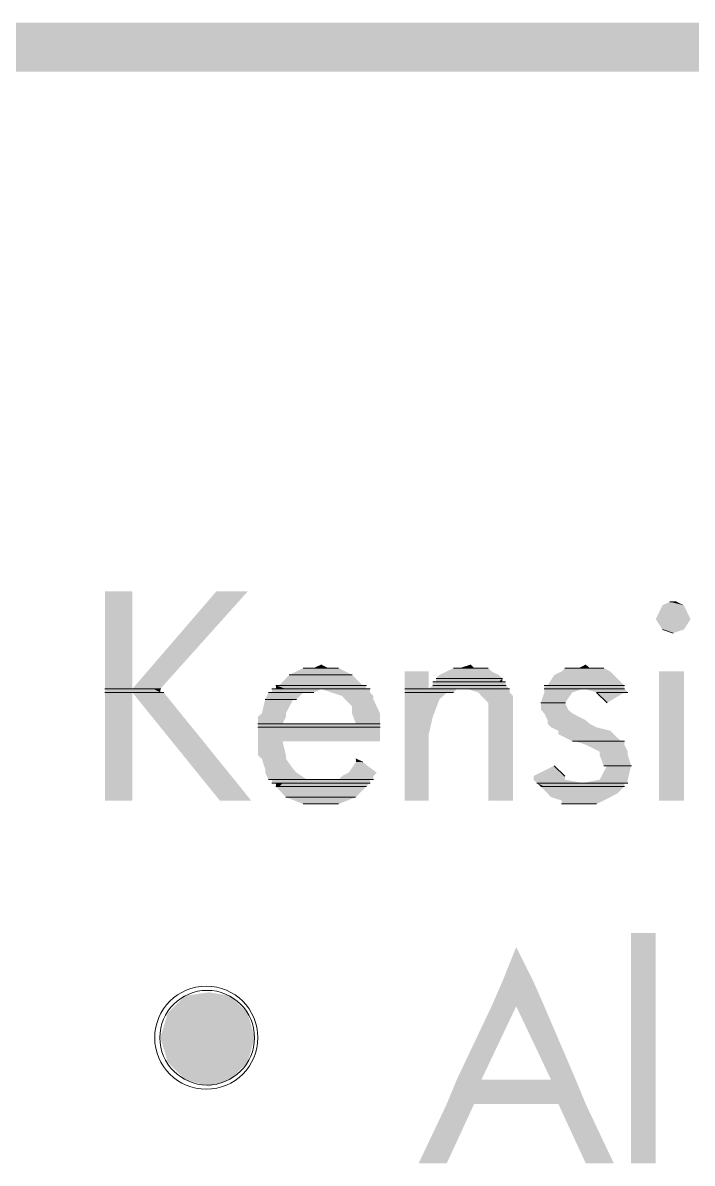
# Model space of a CAD drawing. Header units: inches. Extents: x 0.9 to 46, y 0.8 to 32.4.
# Drawn here: x 44.48 to 44.8, y 25.076 to 25.621 of the extents above; entities that cross this region are included whole.
import ezdxf

# ---------------------------------------------------------------- set-up
doc = ezdxf.new("R2010")
doc.units = ezdxf.units.IN
doc.header["$MEASUREMENT"] = 0
doc.layers.add('PDF_Geometry', color=7, linetype='Continuous')
doc.layers.add('PDF_Solid Fills', color=7, linetype='Continuous')

msp = doc.modelspace()

# ---------------------------------------------------------------- linework, layer by layer
at = {"layer": 'PDF_Geometry', "lineweight": 20}
for points in [[(44.79082, 25.34452), (44.78923, 25.34452), (44.79242, 25.34452)], [(44.78572, 25.33121), (44.79082, 25.32956), (44.79082, 25.32956)], [(44.60736, 25.30955), (44.63736, 25.30955)], [(44.60736, 25.30955), (44.63736, 25.30955)], [(44.61917, 25.31287), (44.61406, 25.31287), (44.62906, 25.31287)], [(44.61406, 25.31287), (44.63073, 25.31287)], [(44.61406, 25.31287), (44.63098, 25.31287)], [(44.61917, 25.31287), (44.62906, 25.31287)], [(44.68904, 25.31287), (44.68585, 25.31287), (44.70244, 25.31287)], [(44.68904, 25.31287), (44.70244, 25.31287)], [(44.74073, 25.31287), (44.73913, 25.31287), (44.75764, 25.31287)], [(44.74584, 25.31287), (44.74073, 25.31287), (44.75573, 25.31287)], [(44.74073, 25.31287), (44.75764, 25.31287)], [(44.74584, 25.31287), (44.75573, 25.31287)], [(44.60258, 25.30454), (44.60098, 25.30454), (44.64406, 25.30454)], [(44.60098, 25.30454), (44.64432, 25.30454)], [(44.60098, 25.30454), (44.64432, 25.30454)], [(44.60258, 25.30454), (44.64406, 25.30454)], [(44.67756, 25.3062), (44.67596, 25.3062), (44.70244, 25.3062)], [(44.67596, 25.30454), (44.69929, 25.30454)], [(44.67596, 25.30454), (44.70085, 25.30454), (44.69925, 25.30454)], [(44.67596, 25.30454), (44.69762, 25.30454)], [(44.67596, 25.30454), (44.69925, 25.30454), (44.69766, 25.30454)], [(44.67596, 25.30454), (44.69762, 25.30454)], [(44.67596, 25.30454), (44.69762, 25.30454)], [(44.67596, 25.30454), (44.69597, 25.30454)], [(44.67596, 25.30454), (44.69766, 25.30454), (44.69574, 25.30454)], [(44.67596, 25.30454), (44.69597, 25.30454)], [(44.67596, 25.30454), (44.69597, 25.30454)], [(44.67596, 25.30454), (44.6943, 25.30454)], [(44.67596, 25.30454), (44.69574, 25.30454), (44.69415, 25.30454)], [(44.67756, 25.30786), (44.70923, 25.30786)], [(44.67756, 25.30786), (44.70923, 25.30786)], [(44.67756, 25.3062), (44.70589, 25.3062)], [(44.67756, 25.3062), (44.70755, 25.3062), (44.70595, 25.3062)], [(44.67756, 25.3062), (44.70589, 25.3062)], [(44.67756, 25.3062), (44.70589, 25.3062)], [(44.67756, 25.3062), (44.70256, 25.3062)], [(44.67756, 25.3062), (44.70595, 25.3062), (44.70244, 25.3062)], [(44.67756, 25.3062), (44.70256, 25.3062)], [(44.69574, 25.30454), (44.69415, 25.30454), (44.71074, 25.30454)], [(44.69766, 25.30454), (44.69574, 25.30454), (44.71074, 25.30454)], [(44.69574, 25.30454), (44.71074, 25.30454)], [(44.69574, 25.30454), (44.71074, 25.30454)], [(44.69574, 25.30454), (44.71074, 25.30454)], [(44.69925, 25.30454), (44.69766, 25.30454), (44.71074, 25.30454)], [(44.69766, 25.30454), (44.71099, 25.30454)], [(44.69766, 25.30454), (44.71099, 25.30454)], [(44.69766, 25.30454), (44.71099, 25.30454)], [(44.70085, 25.30454), (44.69925, 25.30454), (44.71074, 25.30454)], [(44.69925, 25.30454), (44.71092, 25.30454)], [(44.70085, 25.30454), (44.71084, 25.30454)], [(44.70595, 25.3062), (44.70244, 25.3062), (44.71074, 25.3062)], [(44.70244, 25.3062), (44.71077, 25.3062)], [(44.70244, 25.3062), (44.71077, 25.3062)], [(44.70755, 25.3062), (44.70595, 25.3062), (44.70915, 25.3062)], [(44.70595, 25.3062), (44.70929, 25.3062)], [(44.70595, 25.3062), (44.70929, 25.3062)], [(44.70595, 25.3062), (44.71074, 25.3062)], [(44.70755, 25.3062), (44.70922, 25.3062)], [(44.72925, 25.30454), (44.73259, 25.30454)], [(44.73084, 25.30454), (44.72925, 25.30454), (44.76753, 25.30454)], [(44.72925, 25.30454), (44.76753, 25.30454)], [(44.72925, 25.30454), (44.76758, 25.30454)], [(44.73084, 25.30454), (44.76751, 25.30454)], [(44.51931, 25.30288), (44.54597, 25.30288)], [(44.51931, 25.30288), (44.54579, 25.30288)], [(44.51931, 25.30288), (44.54431, 25.30288)], [(44.51931, 25.30288), (44.54579, 25.30288), (44.54419, 25.30288)], [(44.51931, 25.30288), (44.54264, 25.30288)], [(44.51931, 25.30288), (44.54419, 25.30288), (44.5426, 25.30288)], [(44.51931, 25.30119), (44.53264, 25.30119)], [(44.51931, 25.30119), (44.53589, 25.30119), (44.53239, 25.30119)], [(44.53239, 25.30288), (44.54571, 25.30288)], [(44.53589, 25.30119), (44.53239, 25.30119), (44.54738, 25.30119)], [(44.53589, 25.30119), (44.54738, 25.30119)], [(44.54419, 25.30288), (44.5426, 25.30288), (44.54579, 25.30288)], [(44.54419, 25.30288), (44.54585, 25.30288)], [(44.54419, 25.30288), (44.54585, 25.30288)], [(44.59907, 25.30119), (44.59748, 25.30119), (44.61406, 25.30119)], [(44.60098, 25.30288), (44.59907, 25.30288), (44.61247, 25.30288)], [(44.59907, 25.30288), (44.61406, 25.30288)], [(44.59907, 25.30288), (44.61406, 25.30288)], [(44.59907, 25.30288), (44.61906, 25.30288)], [(44.59907, 25.30288), (44.61917, 25.30288)], [(44.59907, 25.30288), (44.6224, 25.30288)], [(44.59907, 25.30288), (44.62268, 25.30288)], [(44.59907, 25.30119), (44.61917, 25.30119), (44.61406, 25.30119)], [(44.60098, 25.30288), (44.61247, 25.30288)], [(44.60577, 25.30288), (44.64406, 25.30288)], [(44.60577, 25.30288), (44.64409, 25.30288)], [(44.61247, 25.30288), (44.64406, 25.30288)], [(44.61247, 25.30288), (44.64414, 25.30288)], [(44.61406, 25.30288), (44.64597, 25.30288)], [(44.61406, 25.30288), (44.64597, 25.30288)], [(44.61917, 25.30288), (44.64597, 25.30288)], [(44.61917, 25.30288), (44.64584, 25.30288)], [(44.66256, 25.30288), (44.6759, 25.30288)], [(44.66256, 25.30288), (44.67596, 25.30288)], [(44.66256, 25.30288), (44.6759, 25.30288)], [(44.66256, 25.30288), (44.6759, 25.30288)], [(44.66256, 25.30119), (44.67922, 25.30119)], [(44.66256, 25.30119), (44.67922, 25.30119)], [(44.66256, 25.30119), (44.68089, 25.30119)], [(44.66256, 25.30119), (44.68075, 25.30119)], [(44.66256, 25.30119), (44.68089, 25.30119)], [(44.66256, 25.30119), (44.68089, 25.30119)], [(44.66256, 25.30119), (44.68256, 25.30119)], [(44.66256, 25.30119), (44.68266, 25.30119)], [(44.67405, 25.30288), (44.68905, 25.30288)], [(44.67405, 25.30288), (44.69096, 25.30288), (44.68904, 25.30288)], [(44.67405, 25.30288), (44.68745, 25.30288)], [(44.67405, 25.30288), (44.68904, 25.30288), (44.68745, 25.30288)], [(44.67596, 25.30288), (44.68763, 25.30288)], [(44.67596, 25.30288), (44.68763, 25.30288)], [(44.67915, 25.30119), (44.68416, 25.30119)], [(44.67915, 25.30119), (44.68585, 25.30119), (44.68426, 25.30119)], [(44.67915, 25.30119), (44.68426, 25.30119)], [(44.67915, 25.30119), (44.68416, 25.30119)], [(44.68075, 25.30119), (44.68409, 25.30119)], [(44.68075, 25.30119), (44.68409, 25.30119)], [(44.68075, 25.30119), (44.68242, 25.30119)], [(44.68075, 25.30119), (44.68242, 25.30119)], [(44.68075, 25.30119), (44.68426, 25.30119), (44.68266, 25.30119)], [(44.69096, 25.30288), (44.71265, 25.30288)], [(44.69096, 25.30288), (44.71262, 25.30288)], [(44.72925, 25.30288), (44.74925, 25.30288)], [(44.72925, 25.30288), (44.74903, 25.30288)], [(44.72925, 25.30288), (44.74758, 25.30288)], [(44.72925, 25.30288), (44.74903, 25.30288), (44.74743, 25.30288)], [(44.73913, 25.30288), (44.76753, 25.30288)], [(44.73913, 25.30288), (44.76746, 25.30288)], [(44.74903, 25.30288), (44.76736, 25.30288)], [(44.74903, 25.30288), (44.76736, 25.30288)], [(44.75413, 25.30119), (44.76747, 25.30119)], [(44.75413, 25.30119), (44.76913, 25.30119), (44.76753, 25.30119)], [(44.75413, 25.30119), (44.75923, 25.29621), (44.75923, 25.29621)], [(44.59588, 25.29787), (44.60922, 25.29787)], [(44.59588, 25.29787), (44.61087, 25.29787), (44.60928, 25.29787)], [(44.72765, 25.29621), (44.73933, 25.29621)], [(44.72765, 25.29621), (44.73933, 25.29621)], [(44.59237, 25.2862), (44.6057, 25.2862)], [(44.59237, 25.2862), (44.60577, 25.2862)], [(44.59237, 25.2862), (44.6107, 25.2862)], [(44.59237, 25.2862), (44.61087, 25.2862)], [(44.59237, 25.28454), (44.63736, 25.28454)], [(44.59237, 25.28454), (44.63736, 25.28454)], [(44.60417, 25.2862), (44.65076, 25.2862)], [(44.60417, 25.2862), (44.65084, 25.2862)], [(44.60577, 25.2862), (44.65076, 25.2862)], [(44.60577, 25.2862), (44.65076, 25.2862)], [(44.63576, 25.28454), (44.65076, 25.28454)], [(44.63576, 25.28454), (44.65076, 25.28454)], [(44.74265, 25.27787), (44.76753, 25.27787)], [(44.74265, 25.27787), (44.76753, 25.27787)], [(44.63927, 25.26954), (44.64246, 25.26788), (44.64246, 25.26788)], [(44.73403, 25.26619), (44.73913, 25.26121), (44.73913, 25.26121)], [(44.75764, 25.26619), (44.77072, 25.26619)], [(44.75764, 25.26619), (44.77096, 25.26619)], [(44.59748, 25.25952), (44.62268, 25.25952)], [(44.59748, 25.25952), (44.62268, 25.25952)], [(44.59907, 25.25786), (44.61573, 25.25786)], [(44.59907, 25.25786), (44.61758, 25.25786), (44.61598, 25.25786)], [(44.59907, 25.25786), (44.60574, 25.25786)], [(44.59907, 25.25786), (44.61598, 25.25786), (44.60577, 25.25786)], [(44.59907, 25.25786), (44.60417, 25.25786)], [(44.59907, 25.25786), (44.60577, 25.25786), (44.60417, 25.25786)], [(44.60098, 25.2562), (44.60265, 25.2562)], [(44.60258, 25.2562), (44.60098, 25.2562), (44.64406, 25.2562)], [(44.60098, 25.2562), (44.64432, 25.2562)], [(44.60098, 25.2562), (44.64432, 25.2562)], [(44.60258, 25.2562), (44.64424, 25.2562)], [(44.60577, 25.25786), (44.60417, 25.25786), (44.64597, 25.25786)], [(44.61598, 25.25786), (44.60577, 25.25786), (44.64597, 25.25786)], [(44.60577, 25.25786), (44.64576, 25.25786)], [(44.61758, 25.25786), (44.61598, 25.25786), (44.64597, 25.25786)], [(44.61598, 25.25786), (44.64598, 25.25786)], [(44.61758, 25.25786), (44.6459, 25.25786)], [(44.63098, 25.25952), (44.62268, 25.25952), (44.64597, 25.25952)], [(44.63098, 25.25952), (44.64756, 25.25952), (44.64597, 25.25952)], [(44.72573, 25.25786), (44.73573, 25.25786)], [(44.72573, 25.25786), (44.74743, 25.25786), (44.73594, 25.25786)], [(44.72765, 25.2562), (44.72932, 25.2562)], [(44.72925, 25.2562), (44.72765, 25.2562), (44.76753, 25.2562)], [(44.72925, 25.2562), (44.76758, 25.2562)], [(44.74743, 25.25786), (44.73594, 25.25786), (44.76753, 25.25786)], [(44.74743, 25.25786), (44.76911, 25.25786)], [(44.74743, 25.25786), (44.76911, 25.25786)], [(44.74743, 25.25786), (44.76913, 25.25786), (44.76753, 25.25786)], [(44.60577, 25.25119), (44.6391, 25.25119)], [(44.60577, 25.25119), (44.6391, 25.25119)], [(44.61406, 25.24788), (44.6224, 25.24788)], [(44.61406, 25.24788), (44.63098, 25.24788), (44.62268, 25.24788)], [(44.73754, 25.24788), (44.74903, 25.24788)], [(44.73754, 25.24788), (44.75413, 25.24788), (44.74903, 25.24788)], [(44.74584, 25.24788), (44.74903, 25.24788), (44.74743, 25.24788)]]:
    msp.add_lwpolyline(points, close=True, dxfattribs=at)
for centre, radius in [((44.56773, 25.13621), 0.02464), ((44.56815, 25.13621), 0.02262)]:
    msp.add_circle(centre, radius, dxfattribs=at)
at = {"layer": 'PDF_Solid Fills', "lineweight": 9, "transparency": 33554559}
for points in [[(42.05427, 25.62121), (42.05427, 25.59785), (46.01568, 25.62121)], [(42.05427, 25.59785), (46.01568, 25.62121), (46.01568, 25.59785)]]:
    msp.add_solid(points, dxfattribs=at)
at = {"layer": 'PDF_Solid Fills', "lineweight": 20, "transparency": 33554559}
for points in [[(44.51931, 25.34953), (44.51931, 25.30288), (44.53239, 25.30288)], [(44.51931, 25.34953), (44.53239, 25.34953), (44.53239, 25.30288)], [(44.57259, 25.34953), (44.53239, 25.30288), (44.54579, 25.30288)], [(44.57259, 25.34953), (44.58758, 25.34953), (44.54579, 25.30288)], [(44.78572, 25.34286), (44.78253, 25.33619), (44.79912, 25.33619)], [(44.78923, 25.34452), (44.78572, 25.34286), (44.79593, 25.34286)], [(44.78572, 25.34286), (44.79593, 25.34286), (44.79912, 25.33619)], [(44.78923, 25.34452), (44.79242, 25.34452), (44.79593, 25.34286)], [(44.78253, 25.33619), (44.78572, 25.33121), (44.79593, 25.33121)], [(44.78253, 25.33619), (44.79912, 25.33619), (44.79593, 25.33121)], [(44.78572, 25.33121), (44.79593, 25.33121), (44.79082, 25.32956)], [(44.62268, 25.31453), (44.61917, 25.31287), (44.62587, 25.31287)], [(44.69415, 25.31453), (44.68904, 25.31287), (44.69574, 25.31287)], [(44.74903, 25.31453), (44.74584, 25.31287), (44.75094, 25.31287)], [(44.60736, 25.30955), (44.60258, 25.30454), (44.64246, 25.30454)], [(44.61406, 25.31287), (44.60736, 25.30955), (44.63736, 25.30955)], [(44.60736, 25.30955), (44.63736, 25.30955), (44.64246, 25.30454)], [(44.61406, 25.31287), (44.63098, 25.31287), (44.63736, 25.30955)], [(44.66256, 25.31121), (44.66256, 25.30288), (44.67405, 25.30288)], [(44.66256, 25.31121), (44.67405, 25.31121), (44.67405, 25.30288)], [(44.67915, 25.30955), (44.67756, 25.30786), (44.70915, 25.30786)], [(44.68266, 25.31121), (44.67915, 25.30955), (44.70755, 25.30955)], [(44.67915, 25.30955), (44.70755, 25.30955), (44.70915, 25.30786)], [(44.68585, 25.31287), (44.68266, 25.31121), (44.70404, 25.31121)], [(44.68266, 25.31121), (44.70404, 25.31121), (44.70755, 25.30955)], [(44.68585, 25.31287), (44.70244, 25.31287), (44.70404, 25.31121)], [(44.73403, 25.30955), (44.73084, 25.30454), (44.76753, 25.30454)], [(44.73754, 25.31121), (44.73403, 25.30955), (44.76243, 25.30955)], [(44.73403, 25.30955), (44.76243, 25.30955), (44.76753, 25.30454)], [(44.73913, 25.31287), (44.73754, 25.31121), (44.76083, 25.31121)], [(44.73754, 25.31121), (44.76083, 25.31121), (44.76243, 25.30955)], [(44.73913, 25.31287), (44.75764, 25.31287), (44.76083, 25.31121)], [(44.78412, 25.31121), (44.78412, 25.24954), (44.79593, 25.24954)], [(44.78412, 25.31121), (44.79593, 25.31121), (44.79593, 25.24954)], [(44.60098, 25.30454), (44.60098, 25.30288), (44.60577, 25.30288)], [(44.60098, 25.30454), (44.60577, 25.30288), (44.64406, 25.30288)], [(44.60098, 25.30454), (44.64406, 25.30454), (44.64406, 25.30288)], [(44.67596, 25.30454), (44.67405, 25.30288), (44.69096, 25.30288)], [(44.67596, 25.3062), (44.67596, 25.30454), (44.70085, 25.30454)], [(44.67596, 25.3062), (44.70244, 25.3062), (44.70085, 25.30454)], [(44.67596, 25.30454), (44.69415, 25.30454), (44.69096, 25.30288)], [(44.67756, 25.30786), (44.67756, 25.3062), (44.70755, 25.3062)], [(44.67756, 25.30786), (44.70915, 25.30786), (44.70755, 25.3062)], [(44.69415, 25.30454), (44.69096, 25.30288), (44.71265, 25.30288)], [(44.69415, 25.30454), (44.71074, 25.30454), (44.71265, 25.30288)], [(44.70244, 25.3062), (44.70085, 25.30454), (44.71074, 25.30454)], [(44.70244, 25.3062), (44.71074, 25.3062), (44.71074, 25.30454)], [(44.70915, 25.30786), (44.70755, 25.3062), (44.70915, 25.3062)], [(44.72925, 25.30454), (44.72925, 25.30288), (44.73913, 25.30288)], [(44.72925, 25.30454), (44.73244, 25.30454), (44.73913, 25.30288)], [(44.73244, 25.30454), (44.73913, 25.30288), (44.76753, 25.30288)], [(44.73244, 25.30454), (44.76753, 25.30454), (44.76753, 25.30288)], [(44.51931, 25.30288), (44.51931, 25.30119), (44.53589, 25.30119)], [(44.51931, 25.30288), (44.5426, 25.30288), (44.53589, 25.30119)], [(44.51931, 25.30119), (44.51931, 25.24954), (44.53239, 25.24954)], [(44.51931, 25.30119), (44.53239, 25.30119), (44.53239, 25.24954)], [(44.53239, 25.30119), (44.57418, 25.24954), (44.58918, 25.24954)], [(44.53239, 25.30119), (44.54738, 25.30119), (44.58918, 25.24954)], [(44.5426, 25.30288), (44.53589, 25.30119), (44.54579, 25.30119)], [(44.5426, 25.30288), (44.54579, 25.30288), (44.54579, 25.30119)], [(44.59748, 25.30119), (44.59588, 25.29787), (44.61087, 25.29787)], [(44.59748, 25.30119), (44.61406, 25.30119), (44.61087, 25.29787)], [(44.59907, 25.30288), (44.59907, 25.30119), (44.61917, 25.30119)], [(44.59907, 25.30288), (44.62268, 25.30288), (44.61917, 25.30119)], [(44.62268, 25.30288), (44.62746, 25.30119), (44.64597, 25.30119)], [(44.62268, 25.30288), (44.64597, 25.30288), (44.64597, 25.30119)], [(44.62746, 25.30119), (44.63257, 25.29953), (44.64756, 25.29953)], [(44.62746, 25.30119), (44.64597, 25.30119), (44.64756, 25.29953)], [(44.63257, 25.29953), (44.63417, 25.29787), (44.64756, 25.29787)], [(44.63257, 25.29953), (44.64756, 25.29953), (44.64756, 25.29787)], [(44.66256, 25.30288), (44.66256, 25.30119), (44.67915, 25.30119)], [(44.66256, 25.30288), (44.67596, 25.30288), (44.67915, 25.30119)], [(44.66256, 25.30119), (44.66256, 25.29787), (44.67915, 25.29787)], [(44.66256, 25.30119), (44.68266, 25.30119), (44.67915, 25.29787)], [(44.67596, 25.30288), (44.67915, 25.30119), (44.68585, 25.30119)], [(44.67596, 25.30288), (44.68745, 25.30288), (44.68585, 25.30119)], [(44.69255, 25.30288), (44.69766, 25.30119), (44.71265, 25.30119)], [(44.69255, 25.30288), (44.71265, 25.30288), (44.71265, 25.30119)], [(44.69766, 25.30119), (44.69925, 25.29953), (44.71425, 25.29953)], [(44.69766, 25.30119), (44.71265, 25.30119), (44.71425, 25.29953)], [(44.69925, 25.29953), (44.70244, 25.29621), (44.71425, 25.29621)], [(44.69925, 25.29953), (44.71425, 25.29953), (44.71425, 25.29621)], [(44.72925, 25.30119), (44.72765, 25.29621), (44.73913, 25.29621)], [(44.72925, 25.30288), (44.72925, 25.30119), (44.74265, 25.30119)], [(44.72925, 25.30288), (44.74743, 25.30288), (44.74265, 25.30119)], [(44.72925, 25.30119), (44.74265, 25.30119), (44.73913, 25.29621)], [(44.74903, 25.30288), (44.75413, 25.30119), (44.76913, 25.30119)], [(44.74903, 25.30288), (44.76753, 25.30288), (44.76913, 25.30119)], [(44.75413, 25.30119), (44.76753, 25.30119), (44.75923, 25.29621)], [(44.59588, 25.29787), (44.59428, 25.2912), (44.60577, 25.2912)], [(44.59588, 25.29787), (44.60928, 25.29787), (44.60577, 25.2912)], [(44.63417, 25.29787), (44.63736, 25.29456), (44.64916, 25.29456)], [(44.63417, 25.29787), (44.64756, 25.29787), (44.64916, 25.29456)], [(44.63736, 25.29456), (44.63736, 25.2912), (44.65076, 25.2912)], [(44.63736, 25.29456), (44.64916, 25.29456), (44.65076, 25.2912)], [(44.66256, 25.29787), (44.66256, 25.28955), (44.67596, 25.28955)], [(44.66256, 25.29787), (44.67915, 25.29787), (44.67596, 25.28955)], [(44.70244, 25.29621), (44.70244, 25.29286), (44.71425, 25.29286)], [(44.70244, 25.29621), (44.71425, 25.29621), (44.71425, 25.29286)], [(44.70244, 25.29286), (44.70244, 25.28955), (44.71425, 25.28955)], [(44.70244, 25.29286), (44.71425, 25.29286), (44.71425, 25.28955)], [(44.72765, 25.29621), (44.72765, 25.29286), (44.74073, 25.29286)], [(44.72765, 25.29621), (44.73913, 25.29621), (44.74073, 25.29286)], [(44.72765, 25.29286), (44.72925, 25.2912), (44.74265, 25.2912)], [(44.72765, 25.29286), (44.74073, 25.29286), (44.74265, 25.2912)], [(44.59428, 25.2912), (44.59237, 25.28955), (44.60577, 25.28955)], [(44.59237, 25.28955), (44.59237, 25.2862), (44.60417, 25.2862)], [(44.59237, 25.28955), (44.60577, 25.28955), (44.60417, 25.2862)], [(44.59428, 25.2912), (44.60577, 25.2912), (44.60577, 25.28955)], [(44.63736, 25.2912), (44.63927, 25.2862), (44.65076, 25.2862)], [(44.63736, 25.2912), (44.65076, 25.2912), (44.65076, 25.2862)], [(44.66256, 25.28955), (44.66256, 25.28122), (44.67405, 25.28122)], [(44.66256, 25.28955), (44.67596, 25.28955), (44.67405, 25.28122)], [(44.70244, 25.28955), (44.70244, 25.2862), (44.71425, 25.2862)], [(44.70244, 25.28955), (44.71425, 25.28955), (44.71425, 25.2862)], [(44.72925, 25.2912), (44.73084, 25.28789), (44.74903, 25.28789)], [(44.72925, 25.2912), (44.74265, 25.2912), (44.74903, 25.28789)], [(44.73084, 25.28789), (44.73084, 25.2862), (44.75094, 25.2862)], [(44.73084, 25.28789), (44.74903, 25.28789), (44.75094, 25.2862)], [(44.59237, 25.2862), (44.59237, 25.28454), (44.63576, 25.28454)], [(44.59237, 25.2862), (44.61087, 25.2862), (44.63576, 25.28454)], [(44.59237, 25.28454), (44.59237, 25.28288), (44.65076, 25.28288)], [(44.59237, 25.28454), (44.63736, 25.28454), (44.65076, 25.28288)], [(44.59237, 25.28288), (44.59237, 25.28122), (44.65076, 25.28122)], [(44.59237, 25.28288), (44.65076, 25.28288), (44.65076, 25.28122)], [(44.61087, 25.2862), (44.63576, 25.28454), (44.65076, 25.28454)], [(44.61087, 25.2862), (44.65076, 25.2862), (44.65076, 25.28454)], [(44.63736, 25.28454), (44.65076, 25.28454), (44.65076, 25.28288)], [(44.70244, 25.2862), (44.70244, 25.24954), (44.71425, 25.24954)], [(44.70244, 25.2862), (44.71425, 25.2862), (44.71425, 25.24954)], [(44.73084, 25.2862), (44.73244, 25.28454), (44.75413, 25.28454)], [(44.73084, 25.2862), (44.75094, 25.2862), (44.75413, 25.28454)], [(44.73244, 25.28454), (44.73594, 25.28288), (44.76083, 25.28288)], [(44.73244, 25.28454), (44.75413, 25.28454), (44.76083, 25.28288)], [(44.73594, 25.28288), (44.73594, 25.28122), (44.76243, 25.28122)], [(44.73594, 25.28288), (44.76083, 25.28288), (44.76243, 25.28122)], [(44.59237, 25.28122), (44.59237, 25.27953), (44.65076, 25.27953)], [(44.59237, 25.28122), (44.65076, 25.28122), (44.65076, 25.27953)], [(44.59237, 25.27953), (44.59237, 25.27787), (44.65076, 25.27787)], [(44.59237, 25.27953), (44.65076, 25.27953), (44.65076, 25.27787)], [(44.59237, 25.27787), (44.59237, 25.2712), (44.60577, 25.2712)], [(44.59237, 25.27787), (44.60417, 25.27787), (44.60577, 25.2712)], [(44.66256, 25.28122), (44.66256, 25.27953), (44.67405, 25.27953)], [(44.66256, 25.28122), (44.67405, 25.28122), (44.67405, 25.27953)], [(44.66256, 25.27953), (44.66256, 25.24954), (44.67405, 25.24954)], [(44.66256, 25.27953), (44.67405, 25.27953), (44.67405, 25.24954)], [(44.73594, 25.28122), (44.74265, 25.27787), (44.76594, 25.27787)], [(44.73594, 25.28122), (44.76243, 25.28122), (44.76594, 25.27787)], [(44.74424, 25.27787), (44.74903, 25.27621), (44.76753, 25.27621)], [(44.74424, 25.27787), (44.76753, 25.27787), (44.76753, 25.27621)], [(44.59237, 25.2712), (44.59428, 25.26954), (44.60577, 25.26954)], [(44.59237, 25.2712), (44.60577, 25.2712), (44.60577, 25.26954)], [(44.74903, 25.27621), (44.75573, 25.27286), (44.76913, 25.27286)], [(44.74903, 25.27621), (44.76753, 25.27621), (44.76913, 25.27286)], [(44.75573, 25.27286), (44.75573, 25.2712), (44.76913, 25.2712)], [(44.75573, 25.27286), (44.76913, 25.27286), (44.76913, 25.2712)], [(44.75573, 25.2712), (44.75764, 25.26619), (44.77072, 25.26619)], [(44.75573, 25.2712), (44.76913, 25.2712), (44.77072, 25.26619)], [(44.59428, 25.26954), (44.59588, 25.26453), (44.60928, 25.26453)], [(44.59428, 25.26954), (44.60577, 25.26954), (44.60928, 25.26453)], [(44.63927, 25.26788), (44.63576, 25.26287), (44.64916, 25.26287)], [(44.63927, 25.26954), (44.63927, 25.26788), (44.64246, 25.26788)], [(44.63927, 25.26788), (44.64246, 25.26788), (44.64916, 25.26287)], [(44.73403, 25.26619), (44.72414, 25.26121), (44.73913, 25.26121)], [(44.75923, 25.26619), (44.75573, 25.25952), (44.76913, 25.25952)], [(44.75923, 25.26619), (44.77072, 25.26619), (44.76913, 25.25952)], [(44.59588, 25.26453), (44.59588, 25.26287), (44.61087, 25.26287)], [(44.59588, 25.26453), (44.60928, 25.26453), (44.61087, 25.26287)], [(44.59588, 25.26287), (44.59748, 25.25952), (44.61598, 25.25952)], [(44.59588, 25.26287), (44.61087, 25.26287), (44.61598, 25.25952)], [(44.63257, 25.26121), (44.63098, 25.25952), (44.64756, 25.25952)], [(44.63576, 25.26287), (44.63257, 25.26121), (44.64756, 25.26121)], [(44.63257, 25.26121), (44.64756, 25.26121), (44.64756, 25.25952)], [(44.63576, 25.26287), (44.64916, 25.26287), (44.64756, 25.26121)], [(44.72414, 25.26121), (44.72414, 25.25952), (44.73913, 25.25952)], [(44.72414, 25.26121), (44.73913, 25.26121), (44.73913, 25.25952)], [(44.59907, 25.25952), (44.59907, 25.25786), (44.61758, 25.25786)], [(44.59907, 25.25952), (44.62268, 25.25952), (44.61758, 25.25786)], [(44.60098, 25.25786), (44.60098, 25.2562), (44.60258, 25.2562)], [(44.60098, 25.25786), (44.60417, 25.25786), (44.60258, 25.2562)], [(44.60098, 25.2562), (44.60577, 25.25119), (44.63927, 25.25119)], [(44.60098, 25.2562), (44.64406, 25.2562), (44.63927, 25.25119)], [(44.60417, 25.25786), (44.60258, 25.2562), (44.64406, 25.2562)], [(44.60417, 25.25786), (44.64597, 25.25786), (44.64406, 25.2562)], [(44.62268, 25.25952), (44.61758, 25.25786), (44.64597, 25.25786)], [(44.62268, 25.25952), (44.64597, 25.25952), (44.64597, 25.25786)], [(44.72414, 25.25952), (44.72573, 25.25786), (44.74743, 25.25786)], [(44.72414, 25.25952), (44.73913, 25.25952), (44.74743, 25.25786)], [(44.72573, 25.25786), (44.72765, 25.2562), (44.72925, 25.2562)], [(44.72573, 25.25786), (44.73594, 25.25786), (44.72925, 25.2562)], [(44.72765, 25.2562), (44.73084, 25.25285), (44.76402, 25.25285)], [(44.72765, 25.2562), (44.76753, 25.2562), (44.76402, 25.25285)], [(44.73594, 25.25786), (44.72925, 25.2562), (44.76753, 25.2562)], [(44.73594, 25.25786), (44.76753, 25.25786), (44.76753, 25.2562)], [(44.75573, 25.25952), (44.74743, 25.25786), (44.76913, 25.25786)], [(44.75573, 25.25952), (44.76913, 25.25952), (44.76913, 25.25786)], [(44.60577, 25.25119), (44.61406, 25.24788), (44.63098, 25.24788)], [(44.60577, 25.25119), (44.63927, 25.25119), (44.63098, 25.24788)], [(44.73084, 25.25285), (44.73244, 25.25119), (44.76083, 25.25119)], [(44.73084, 25.25285), (44.76402, 25.25285), (44.76083, 25.25119)], [(44.73244, 25.25119), (44.73754, 25.24954), (44.75764, 25.24954)], [(44.73244, 25.25119), (44.76083, 25.25119), (44.75764, 25.24954)], [(44.73754, 25.24954), (44.73754, 25.24788), (44.75413, 25.24788)], [(44.73754, 25.24954), (44.75764, 25.24954), (44.75413, 25.24788)], [(44.77072, 25.1862), (44.77072, 25.07622), (44.78253, 25.07622)], [(44.77072, 25.1862), (44.78253, 25.1862), (44.78253, 25.07622)], [(44.71584, 25.17953), (44.70915, 25.16288), (44.71584, 25.16288)], [(44.71584, 25.17953), (44.71584, 25.16288), (44.72414, 25.16288)], [(44.70915, 25.16288), (44.70404, 25.1512), (44.71584, 25.1512)], [(44.70915, 25.16288), (44.71584, 25.16288), (44.71584, 25.1512)], [(44.71584, 25.16288), (44.71584, 25.1512), (44.72925, 25.1512)], [(44.71584, 25.16288), (44.72414, 25.16288), (44.72925, 25.1512)], [(44.56908, 25.15787), (44.55759, 25.15621), (44.57929, 25.15621)], [(44.55759, 25.15621), (44.5493, 25.14788), (44.58758, 25.14788)], [(44.55759, 25.15621), (44.57929, 25.15621), (44.58758, 25.14788)], [(44.70404, 25.1512), (44.68745, 25.1162), (44.69925, 25.1162)], [(44.70404, 25.1512), (44.71584, 25.1512), (44.69925, 25.1162)], [(44.71584, 25.1512), (44.73244, 25.1162), (44.74424, 25.1162)], [(44.71584, 25.1512), (44.72925, 25.1512), (44.74424, 25.1162)], [(44.5493, 25.14788), (44.54579, 25.13621), (44.59077, 25.13621)], [(44.5493, 25.14788), (44.58758, 25.14788), (44.59077, 25.13621)], [(44.54579, 25.13621), (44.5493, 25.12456), (44.58758, 25.12456)], [(44.54579, 25.13621), (44.59077, 25.13621), (44.58758, 25.12456)], [(44.5493, 25.12456), (44.55759, 25.1162), (44.57929, 25.1162)], [(44.5493, 25.12456), (44.58758, 25.12456), (44.57929, 25.1162)], [(44.55759, 25.1162), (44.57929, 25.1162), (44.56908, 25.11288)], [(44.68745, 25.1162), (44.68266, 25.10456), (44.73594, 25.10456)], [(44.68745, 25.1162), (44.69925, 25.1162), (44.73594, 25.10456)], [(44.69925, 25.1162), (44.73594, 25.10456), (44.74903, 25.10456)], [(44.69925, 25.1162), (44.74424, 25.1162), (44.74903, 25.10456)], [(44.68266, 25.10456), (44.66926, 25.07622), (44.68266, 25.07622)], [(44.68266, 25.10456), (44.69574, 25.10456), (44.68266, 25.07622)], [(44.73594, 25.10456), (44.74903, 25.07622), (44.76243, 25.07622)], [(44.73594, 25.10456), (44.74903, 25.10456), (44.76243, 25.07622)]]:
    msp.add_solid(points, dxfattribs=at)

doc.saveas('drawing.dxf')
